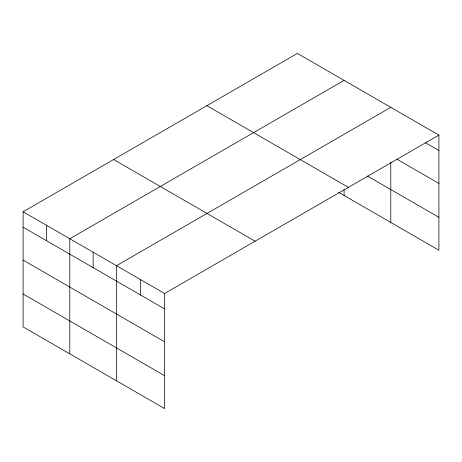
<?xml version="1.0" encoding="UTF-8"?>
<svg xmlns="http://www.w3.org/2000/svg" width="462" height="462" viewBox="0 0 462 462"><rect width="100%" height="100%" fill="white"/><g stroke="black" fill="none" stroke-linecap="round" stroke-linejoin="round"><path stroke-width="0.69" d="M338.565 192.29L438.9 250.219L438.9 135.112L297.401 53.419L23.1 211.781L23.1 326.888L164.599 408.581L164.599 293.474L23.1 211.781M344.092 80.376L69.797 238.738L69.797 353.846M390.788 107.334L116.493 265.702L116.493 380.809M164.599 293.474L438.9 135.112M425.329 142.694L438.9 150.531M396.956 159.211L438.9 183.426M367.44 176.062L438.9 217.319M206.878 105.677L348.383 187.37M113.617 159.523L255.122 241.216M23.1 227.2L164.599 308.893M23.1 260.094L164.599 341.793M23.1 293.988L164.599 375.687M390.788 162.139L390.788 222.441M344.092 189.761L344.092 195.484M140.546 279.591L140.546 295.004M93.145 252.223L93.145 267.637M46.448 225.26L46.448 240.679"/></g></svg>
